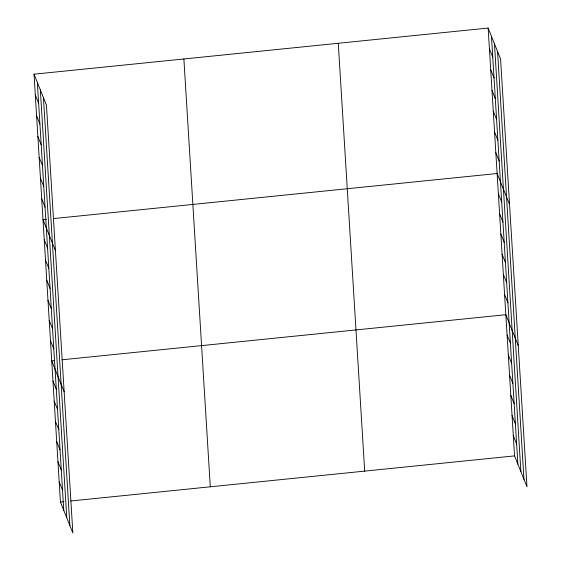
<?xml version="1.0" encoding="UTF-8"?>
<svg xmlns="http://www.w3.org/2000/svg" width="561" height="561" viewBox="0 0 561 561"><rect width="100%" height="100%" fill="white"/><g stroke="black" fill="none" stroke-linecap="round" stroke-linejoin="round"><path stroke-width="0.84" d="M34.025 74.192L46.451 105.11L72.86 532.95L60.434 502.032L34.025 74.192L488.14 28.05L500.566 58.968L526.975 486.808L514.549 455.89L488.14 28.05M46.43 219.309L43.001 219.66L55.434 250.578M53.281 218.615L497.116 173.517L509.549 204.435M54.284 360.583L51.717 360.842L64.143 391.76M61.991 359.797L505.833 314.707L518.266 345.618M60.434 502.032L63.863 501.681M70.707 500.987L514.549 455.89M489.416 48.828L492.747 57.11M490.7 69.613L494.031 77.895M491.983 90.391L495.314 98.673M493.266 111.176L496.597 119.451M494.55 131.954L497.88 140.236M495.833 152.732L499.164 161.014M498.364 193.685L501.688 201.967M499.606 213.853L502.937 222.135M500.854 234.028L504.185 242.303M502.095 254.196L505.426 262.478M503.343 274.364L506.674 282.646M504.591 294.532L507.915 302.814M507.081 334.875L510.405 343.157M508.322 355.043L511.653 363.325M509.57 375.211L512.901 383.493M510.812 395.379L514.142 403.661M512.06 415.554L515.391 423.836M513.308 435.722L516.632 444.003M35.301 94.97L38.632 103.252M36.584 115.755L39.915 124.037M37.867 136.533L41.198 144.815M39.151 157.311L42.482 165.593M40.434 178.096L43.765 186.378M41.717 198.875L45.048 207.156M44.249 239.828L47.573 248.109M45.49 259.995L48.821 268.277M46.738 280.163L50.069 288.445M47.98 300.338L51.31 308.62M49.228 320.506L52.559 328.788M50.476 340.674L53.8 348.956M52.965 381.017L56.289 389.292M54.207 401.185L57.538 409.467M55.455 421.353L58.786 429.635M56.696 441.521L60.027 449.803M57.944 461.696L61.275 469.971M59.193 481.864L62.516 490.146M497.565 51.5L523.974 479.339M494.465 43.8L520.881 471.64M491.464 36.332L517.88 464.171M338.276 43.274L364.692 471.121M183.882 58.968L210.291 486.808M43.449 97.642L69.859 525.482M40.35 89.942L66.766 517.782M37.349 82.474L63.765 510.314"/></g></svg>
